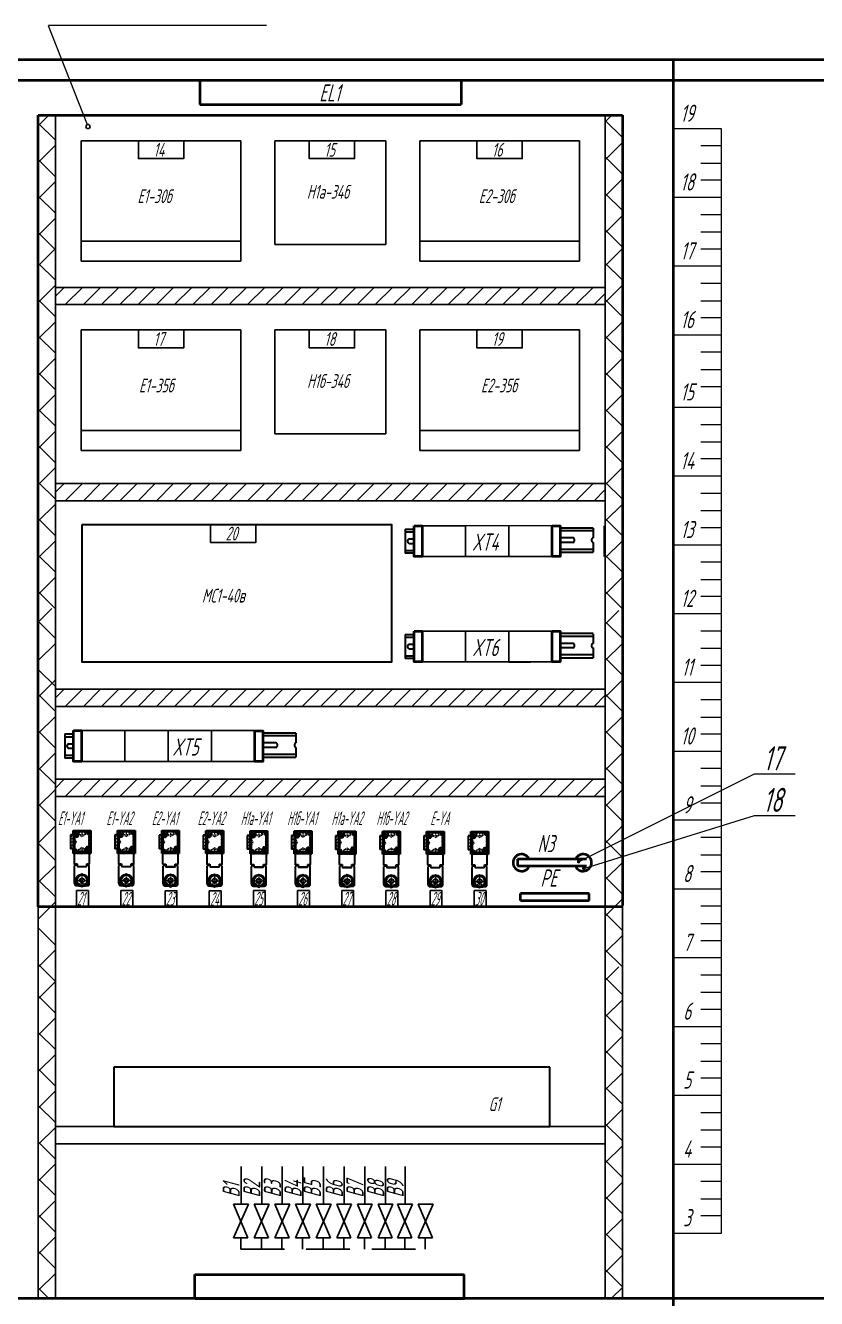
# Model space of a CAD drawing. Header units: millimetres. Extents: x -338 to 6826, y -8218 to 3153.
# Drawn here: x 2306.6 to 2421.6, y -4094.2 to -3909.2 of the extents above; entities that cross this region are included whole.
import ezdxf
from ezdxf.enums import TextEntityAlignment as Align

# ---------------------------------------------------------------- set-up
doc = ezdxf.new("R2010")
doc.units = ezdxf.units.MM
for name, pattern in [('Center', [1.5, 0.45, -0.5, 0.05, -0.5]), ('Dashed', [2, 1, -1]), ('невидимая', [9.525, 6.35, -3.175])]:
    doc.linetypes.add(name, pattern=pattern)
doc.layers.get('Defpoints').update_dxf_attribs({"color": 251})
for name, color, linetype, lineweight in [('AM_0', 7, 'Continuous', 30), ('AM_3', 7, 'Dashed', 5), ('AM_5', 7, 'Continuous', 5), ('AM_7', 7, 'Center', 5), ('RAZMER', 5, 'Continuous', 20), ('text', 41, 'Continuous', 20), ('Текст_КИП', 2, 'Continuous', 25), ('Тонкая', 5, 'Continuous', 20)]:
    doc.layers.add(name, color=color, linetype=linetype, lineweight=lineweight)
doc.layers.add('доп', color=7, linetype='Continuous')
doc.styles.add('Simplex', font='simplex.shx', dxfattribs={"width": 0.7, "oblique": 15})

# ---------------------------------------------------------------- blocks, each defined once
blk = doc.blocks.new('_Dot')
at = {"color": 0, "linetype": 'ByBlock', "lineweight": -2}
blk.add_line((-0.5, 0), (-1, 0), dxfattribs=at)
at = {"color": 0, "linetype": 'ByBlock', "lineweight": 13, "const_width": 0.5}
blk.add_lwpolyline([(-0.25, 0, 1), (0.25, 0, 1)], format="xyb", close=True, dxfattribs=at)
blk = doc.blocks.new('В1')
for p, q in [((6.96, -1.54), (0, 1.54)), ((0, 1.54), (0, -1.54)), ((6.96, 1.4), (0, -1.54)), ((6.96, 1.4), (6.96, -1.54))]:
    blk.add_line(p, q)
blk = doc.blocks.new('3_VT307_5D1_01_0__1703_in_VT307_5D1_01_0__1703')
at = {"layer": 'AM_0', "color": 0}
for p, q in [((82.9, 112.7), (81.3, 114.3)), ((81.3, 89.3), (81.3, 114.3)), ((81.3, 114.3), (114.7, 114.3)), ((81.5, 114.3), (81.5, 114.6)), ((81.5, 114.6), (114.7, 114.6)), ((81.9, 89.9), (81.9, 113.7)), ((114.3, 113.7), (81.9, 113.7)), ((82.9, 96.8), (82.9, 112.7)), ((105, 112.7), (82.9, 112.7)), ((91, 114.3), (91, 113.7)), ((105, 114.2), (91, 114.2)), ((105, 114.3), (105, 113.7)), ((105, 110.3), (105, 113.6)), ((105, 113.6), (112, 113.6)), ((110.5, 111.6), (110.5, 112.8)), ((130.1, 112.8), (110.5, 112.8)), ((112, 113.6), (112, 112.8)), ((112.5, 90.8), (112.5, 112.8)), ((114.3, 113.7), (114.2, 112.8)), ((114.7, 114.3), (114.3, 113.7)), ((114.7, 114.6), (114.7, 114.3)), ((114.7, 112.8), (114.7, 114.3)), ((130.1, 108.8), (130.1, 112.8)), ((130.7, 112.5), (130.1, 112.5)), ((131.4, 112), (130.7, 112.5)), ((130.7, 112.5), (130.7, 112.5)), ((133, 112), (131.4, 112)), ((131.5, 108.8), (131.5, 112)), ((133, 112.5), (133, 112)), ((158.6, 112.5), (133, 112.5)), ((158.6, 109.5), (158.6, 112.5)), ((82.1, 90), (82.1, 96.8)), ((82.1, 96.8), (87.5, 96.8)), ((91, 93.3), (91, 90)), ((110.5, 107.4), (110.5, 109)), ((111.4, 90.9), (111.4, 108.3)), ((131.5, 108.8), (130.1, 108.8)), ((130.1, 90.8), (130.1, 94.8)), ((130.1, 94.8), (131.5, 94.8)), ((133.8, 108.4), (131.5, 108.8)), ((131.5, 94.8), (133.8, 95.2)), ((131.5, 91.5), (131.5, 94.8)), ((133.7, 95.2), (133.7, 108.4)), ((134, 95.5), (134, 108.1)), ((149.6, 109.5), (145.1, 101.8)), ((145.1, 101.8), (149.6, 94)), ((158.5, 109.5), (149.6, 109.5)), ((149.6, 94), (158.5, 94)), ((163, 101.8), (158.5, 109.5)), ((158.5, 94), (163, 101.8)), ((158.6, 91.1), (158.6, 94.1)), ((161.6, 106.6), (161.6, 109.5)), ((161.6, 94.1), (161.6, 97)), ((81.3, 89.3), (82.1, 90)), ((81.3, 89.3), (114.7, 89.3)), ((81.5, 89), (81.5, 89.3)), ((88, 89), (81.5, 89)), ((114.3, 89.9), (81.9, 89.9)), ((91, 90), (82.1, 90)), ((88, 89), (88, 85.1)), ((88, 85.1), (108, 85.1)), ((91, 90.9), (111.4, 90.9)), ((91, 89.9), (91, 89.3)), ((105, 89.4), (91, 89.4)), ((105, 89.9), (105, 89.3)), ((114.7, 89), (108, 89)), ((108, 89), (108, 85.1)), ((111.2, 90.8), (111.4, 90.9)), ((130.1, 90.8), (111.2, 90.8)), ((114.2, 90.8), (114.3, 89.9)), ((114.3, 89.9), (114.7, 89.3)), ((114.7, 89.3), (114.7, 90.8)), ((114.7, 89.3), (114.7, 89)), ((130.7, 91.1), (130.1, 91.1)), ((130.7, 91.1), (131.4, 91.5)), ((130.7, 91.1), (130.7, 91.1)), ((131.4, 91.5), (133, 91.5)), ((133, 91.5), (133, 91.1)), ((158.6, 91.1), (133, 91.1))]:
    blk.add_line(p, q, dxfattribs=at)
for points in [[(110.5, 109), (110.5, 109.1), (110.5, 109.2), (110.6, 109.3), (110.6, 109.4), (110.6, 109.5), (110.6, 109.6), (110.6, 109.8), (110.6, 109.9), (110.6, 110.1), (110.6, 110.2), (110.6, 110.3), (110.6, 110.4), (110.6, 110.5), (110.6, 110.7), (110.6, 110.8), (110.6, 111), (110.6, 111.1), (110.6, 111.2), (110.6, 111.3), (110.5, 111.4), (110.5, 111.5), (110.5, 111.6)], [(161.6, 109.5), (161.6, 109.6), (161.6, 109.9), (161.6, 110.1), (161.5, 110.3), (161.5, 110.4), (161.4, 110.6), (161.3, 110.9), (161.2, 111), (161.2, 111.1), (161.2, 111.1), (161.2, 111.1), (161.2, 111.1), (161.1, 111.2), (161.1, 111.2), (161.1, 111.2), (161.1, 111.3), (161, 111.3), (161, 111.3), (161, 111.3), (161, 111.4), (160.9, 111.4), (160.9, 111.4), (160.9, 111.5), (160.9, 111.5), (160.8, 111.5), (160.8, 111.5), (160.8, 111.6), (160.8, 111.6), (160.8, 111.6), (160.7, 111.6), (160.7, 111.7), (160.7, 111.7), (160.7, 111.7), (160.6, 111.7), (160.6, 111.8), (160.6, 111.8), (160.5, 111.8), (160.5, 111.8), (160.5, 111.9), (160.5, 111.9), (160.4, 111.9), (160.4, 111.9), (160.4, 111.9), (160.3, 112), (160.3, 112), (160.3, 112), (160.2, 112), (160.2, 112), (160.2, 112.1), (160.2, 112.1), (160.1, 112.1), (160.1, 112.1), (160, 112.1), (160, 112.2), (160, 112.2), (160, 112.2), (159.9, 112.2), (159.9, 112.2), (159.8, 112.2), (159.8, 112.3), (159.8, 112.3), (159.8, 112.3), (159.7, 112.3), (159.7, 112.3), (159.6, 112.3), (159.6, 112.3), (159.6, 112.4), (159.5, 112.4), (159.5, 112.4), (159.5, 112.4), (159.4, 112.4), (159.4, 112.4), (159.4, 112.4), (159.3, 112.4), (159.3, 112.4), (159.3, 112.4), (159.3, 112.4), (159.2, 112.4), (159.2, 112.4), (159.1, 112.5), (159.1, 112.5), (159, 112.5), (159, 112.5), (159, 112.5), (159, 112.5), (158.9, 112.5), (158.9, 112.5), (158.8, 112.5), (158.8, 112.5), (158.8, 112.5), (158.7, 112.5), (158.7, 112.5), (158.7, 112.5), (158.6, 112.5)], [(134, 108.1), (134, 108.1), (134, 108.1), (134, 108.2), (134, 108.2), (134, 108.2), (134, 108.2), (134, 108.2), (134, 108.2), (134, 108.3), (134, 108.3), (134, 108.3), (134, 108.3), (134, 108.3), (134, 108.3), (134, 108.3), (134, 108.3), (134, 108.3), (133.9, 108.3), (133.9, 108.3), (133.9, 108.3), (133.9, 108.3), (133.9, 108.3), (133.9, 108.3), (133.9, 108.3), (133.9, 108.3), (133.9, 108.3), (133.9, 108.3), (133.9, 108.3), (133.9, 108.3), (133.9, 108.3), (133.9, 108.3), (133.9, 108.3), (133.9, 108.3), (133.9, 108.3), (133.9, 108.4), (133.9, 108.4), (133.9, 108.4), (133.9, 108.4), (133.9, 108.4), (133.9, 108.4), (133.9, 108.4), (133.9, 108.4), (133.9, 108.4), (133.9, 108.4), (133.9, 108.4), (133.9, 108.4), (133.9, 108.4), (133.9, 108.4), (133.9, 108.4), (133.9, 108.4), (133.9, 108.4), (133.9, 108.4), (133.9, 108.4), (133.9, 108.4), (133.8, 108.4), (133.8, 108.4), (133.8, 108.4), (133.8, 108.4), (133.8, 108.4), (133.8, 108.4), (133.8, 108.4), (133.8, 108.4), (133.8, 108.4), (133.8, 108.4), (133.8, 108.4), (133.8, 108.4), (133.8, 108.4), (133.8, 108.4), (133.8, 108.4), (133.8, 108.4), (133.8, 108.4), (133.8, 108.4), (133.8, 108.4), (133.8, 108.4), (133.8, 108.4), (133.8, 108.4)], [(133.8, 95.2), (133.8, 95.2), (133.8, 95.2), (133.8, 95.2), (133.8, 95.2), (133.8, 95.2), (133.8, 95.2), (133.8, 95.2), (133.8, 95.2), (133.8, 95.2), (133.8, 95.2), (133.8, 95.2), (133.8, 95.2), (133.8, 95.2), (133.8, 95.2), (133.8, 95.2), (133.8, 95.2), (133.8, 95.2), (133.8, 95.2), (133.8, 95.2), (133.8, 95.2), (133.8, 95.2), (133.9, 95.2), (133.9, 95.2), (133.9, 95.2), (133.9, 95.2), (133.9, 95.2), (133.9, 95.2), (133.9, 95.2), (133.9, 95.2), (133.9, 95.2), (133.9, 95.2), (133.9, 95.2), (133.9, 95.2), (133.9, 95.2), (133.9, 95.2), (133.9, 95.2), (133.9, 95.2), (133.9, 95.2), (133.9, 95.2), (133.9, 95.2), (133.9, 95.2), (133.9, 95.2), (133.9, 95.2), (133.9, 95.3), (133.9, 95.3), (133.9, 95.3), (133.9, 95.3), (133.9, 95.3), (133.9, 95.3), (133.9, 95.3), (133.9, 95.3), (133.9, 95.3), (133.9, 95.3), (133.9, 95.3), (133.9, 95.3), (133.9, 95.3), (133.9, 95.3), (133.9, 95.3), (134, 95.3), (134, 95.3), (134, 95.3), (134, 95.3), (134, 95.3), (134, 95.3), (134, 95.3), (134, 95.3), (134, 95.3), (134, 95.3), (134, 95.4), (134, 95.4), (134, 95.4), (134, 95.4), (134, 95.4), (134, 95.5), (134, 95.5), (134, 95.5)], [(158.6, 91.1), (158.7, 91.1), (158.7, 91.1), (158.7, 91.1), (158.8, 91.1), (158.8, 91.1), (158.8, 91.1), (158.9, 91.1), (158.9, 91.1), (159, 91.1), (159, 91.1), (159, 91.1), (159, 91.1), (159.1, 91.1), (159.1, 91.1), (159.2, 91.1), (159.2, 91.2), (159.3, 91.2), (159.3, 91.2), (159.3, 91.2), (159.3, 91.2), (159.4, 91.2), (159.4, 91.2), (159.4, 91.2), (159.5, 91.2), (159.5, 91.2), (159.5, 91.2), (159.6, 91.2), (159.6, 91.3), (159.6, 91.3), (159.7, 91.3), (159.7, 91.3), (159.8, 91.3), (159.8, 91.3), (159.8, 91.3), (159.8, 91.4), (159.9, 91.4), (159.9, 91.4), (160, 91.4), (160, 91.4), (160, 91.4), (160, 91.4), (160.1, 91.5), (160.1, 91.5), (160.2, 91.5), (160.2, 91.5), (160.2, 91.6), (160.2, 91.6), (160.3, 91.6), (160.3, 91.6), (160.3, 91.6), (160.4, 91.7), (160.4, 91.7), (160.4, 91.7), (160.5, 91.7), (160.5, 91.7), (160.5, 91.8), (160.5, 91.8), (160.6, 91.8), (160.6, 91.8), (160.6, 91.9), (160.7, 91.9), (160.7, 91.9), (160.7, 91.9), (160.7, 92), (160.8, 92), (160.8, 92), (160.8, 92), (160.8, 92.1), (160.8, 92.1), (160.9, 92.1), (160.9, 92.1), (160.9, 92.2), (160.9, 92.2), (161, 92.2), (161, 92.3), (161, 92.3), (161, 92.3), (161.1, 92.3), (161.1, 92.4), (161.1, 92.4), (161.1, 92.4), (161.2, 92.5), (161.2, 92.5), (161.2, 92.5), (161.2, 92.5), (161.2, 92.6), (161.3, 92.7), (161.4, 92.9), (161.5, 93.2), (161.5, 93.3), (161.6, 93.4), (161.6, 93.7), (161.6, 94), (161.6, 94.1)]]:
    blk.add_lwpolyline(points, dxfattribs=at)
for centre, radius in [((108.5, 110.3), 0.85), ((87.5, 93.3), 2.55), ((87.5, 93.3), 0.85), ((154, 101.8), 9), ((154, 101.8), 7.75), ((154, 101.8), 3.25)]:
    blk.add_circle(centre, radius, dxfattribs=at)
for centre, radius, start, end in [((108.5, 110.3), 2.55, 40.4666, 319.5334), ((87.5, 93.3), 3.5, 0, 90), ((108.5, 110.3), 3.5, 180, 325.9748)]:
    blk.add_arc(centre, radius, start, end, dxfattribs=at)
at = {"layer": 'AM_3', "color": 0}
for p, q in [((81.5, 114.6), (81.5, 89)), ((81.5, 89.5), (81.5, 114.1)), ((114.5, 114.1), (81.5, 114.1)), ((83.2, 112.4), (112.8, 112.4)), ((83.2, 91.2), (83.2, 112.4)), ((89.5, 111.8), (89.5, 114.6)), ((114.7, 111.8), (89.5, 111.8)), ((112.8, 91.2), (112.8, 112.4)), ((114.5, 89.5), (114.5, 114.1)), ((114.7, 89), (114.7, 114.6)), ((114.7, 90.8), (114.7, 112.8)), ((114.7, 112.8), (114.7, 90.8)), ((130.7, 112.5), (131.4, 112)), ((82.1, 106.1), (81.5, 106.7)), ((81.5, 96.9), (82.1, 97.5)), ((87.7, 106.1), (82.1, 106.1)), ((82.1, 106.1), (82.1, 97.5)), ((82.1, 97.5), (87.7, 97.5)), ((90.2, 101.8), (87.7, 106.1)), ((87.7, 106.1), (87.7, 97.5)), ((87.7, 97.5), (90.2, 101.8)), ((98, 93.8), (93.7, 91.3)), ((102.3, 91.3), (98, 93.8)), ((108.5, 106.1), (106.1, 101.8)), ((106.1, 101.8), (108.5, 97.5)), ((114.2, 106.1), (108.5, 106.1)), ((108.5, 106.1), (108.5, 97.5)), ((108.5, 97.5), (114.2, 97.5)), ((114.7, 106.7), (114.2, 106.1)), ((114.2, 106.1), (114.2, 97.5)), ((114.2, 97.5), (114.7, 96.9)), ((158.6, 94.1), (158.6, 109.5)), ((161.6, 94.1), (161.6, 109.5)), ((114.5, 89.5), (81.5, 89.5)), ((81.5, 89), (90, 89)), ((83.2, 91.2), (112.8, 91.2)), ((90, 89), (90, 85.1)), ((93.7, 85.7), (93.2, 85.1)), ((93.7, 91.3), (93.7, 85.7)), ((93.7, 91.3), (102.3, 91.3)), ((93.7, 85.7), (102.3, 85.7)), ((102.3, 85.7), (102.3, 91.3)), ((102.9, 85.1), (102.3, 85.7)), ((106, 89), (114.7, 89)), ((106, 89), (106, 85.1)), ((131.4, 91.5), (130.7, 91.1))]:
    blk.add_line(p, q, dxfattribs=at)
for points in [[(111.4, 108.3), (111.4, 108.3), (111.4, 108.2), (111.3, 108.2), (111.3, 108.2), (111.3, 108.1), (111.2, 108.1), (111.2, 108), (111.1, 108), (111.1, 107.9), (111, 107.8), (111, 107.8), (111, 107.8), (110.9, 107.7), (110.9, 107.7), (110.8, 107.6), (110.7, 107.6), (110.7, 107.5), (110.7, 107.5), (110.6, 107.5), (110.6, 107.4), (110.5, 107.4), (110.5, 107.4)], [(158.6, 109.5), (158.7, 109.5), (158.7, 109.5), (158.8, 109.4), (158.8, 109.4), (158.9, 109.4), (158.9, 109.3), (159, 109.3), (159.1, 109.2), (159.1, 109.2), (159.2, 109.1), (159.2, 109.1), (159.3, 109.1), (159.3, 109), (159.4, 109), (159.5, 108.9), (159.5, 108.8), (159.6, 108.8), (159.6, 108.8), (159.6, 108.7), (159.7, 108.7), (159.8, 108.6), (159.8, 108.6), (159.8, 108.5), (159.9, 108.5), (159.9, 108.4), (160, 108.4), (160, 108.4), (160, 108.3), (160.1, 108.2), (160.1, 108.2), (160.2, 108.1), (160.2, 108), (160.3, 108), (160.3, 108), (160.3, 107.9), (160.4, 107.8), (160.4, 107.8), (160.5, 107.7), (160.5, 107.6), (160.5, 107.6), (160.5, 107.5), (160.6, 107.5), (160.6, 107.4), (160.7, 107.2), (160.9, 106.8), (161.1, 106.3), (161.2, 106.1), (161.2, 105.9), (161.4, 105.5), (161.5, 105), (161.5, 104.5), (161.6, 104.1), (161.6, 103.6), (161.6, 103.4), (161.6, 103.3), (161.6, 103.2), (161.6, 103.2), (161.6, 103.1), (161.6, 103.1), (161.6, 103), (161.6, 102.9), (161.6, 102.9), (161.6, 102.8), (161.6, 102.7), (161.6, 102.7), (161.6, 102.6), (161.6, 102.5), (161.6, 102.5), (161.6, 102.4), (161.6, 102.3), (161.6, 102.2), (161.6, 102.2), (161.6, 102.1), (161.6, 102), (161.6, 102), (161.6, 101.9)], [(161.6, 101.7), (161.6, 101.6), (161.6, 101.5), (161.6, 101.5), (161.6, 101.4), (161.6, 101.4), (161.6, 101.3), (161.6, 101.2), (161.6, 101.1), (161.6, 101.1), (161.6, 101), (161.6, 100.9), (161.6, 100.9), (161.6, 100.8), (161.6, 100.7), (161.6, 100.7), (161.6, 100.6), (161.6, 100.5), (161.6, 100.5), (161.6, 100.4), (161.6, 100.3), (161.6, 100.3), (161.6, 100.2), (161.6, 100), (161.6, 99.5), (161.5, 99.1), (161.5, 98.6), (161.4, 98.1), (161.2, 97.7), (161.2, 97.5), (161.1, 97.3), (160.9, 96.8), (160.7, 96.4), (160.6, 96.2), (160.6, 96.1), (160.5, 96), (160.5, 96), (160.5, 96), (160.5, 95.9), (160.4, 95.8), (160.4, 95.8), (160.3, 95.7), (160.3, 95.6), (160.3, 95.6), (160.2, 95.6), (160.2, 95.5), (160.1, 95.4), (160.1, 95.4), (160, 95.3), (160, 95.2), (160, 95.2), (159.9, 95.2), (159.9, 95.1), (159.8, 95.1), (159.8, 95), (159.8, 95), (159.7, 94.9), (159.6, 94.9), (159.6, 94.8), (159.6, 94.8), (159.5, 94.7), (159.5, 94.7), (159.4, 94.6), (159.3, 94.6), (159.3, 94.5), (159.2, 94.5), (159.2, 94.5), (159.1, 94.4), (159.1, 94.4), (159, 94.3), (158.9, 94.3), (158.9, 94.2), (158.8, 94.2), (158.8, 94.2), (158.7, 94.1), (158.7, 94.1), (158.6, 94.1)]]:
    blk.add_lwpolyline(points, dxfattribs=at)
for centre, radius in [((85.5, 111.1), 1.62), ((110.5, 92.5), 1.62), ((154, 101.8), 7.5)]:
    blk.add_circle(centre, radius, dxfattribs=at)
for centre, radius, start, end in [((108.5, 110.3), 3.5, 180, 303.6615), ((133.7, 108.1), 0.3, 0, 80), ((133.7, 95.5), 0.3, 280, 0)]:
    blk.add_arc(centre, radius, start, end, dxfattribs=at)
at = {"layer": 'AM_5', "color": 0}
for p, q in [((81.5, 106.7), (87.7, 106.7)), ((81.5, 96.9), (87.7, 96.9)), ((114.7, 106.7), (108.5, 106.7)), ((114.7, 96.9), (108.5, 96.9)), ((93.2, 85.1), (93.2, 91.3)), ((102.9, 85.1), (102.9, 91.3))]:
    blk.add_line(p, q, dxfattribs=at)
for centre, radius in [((85.5, 111.1), 2), ((110.5, 92.5), 2), ((154, 101.8), 6.89)]:
    blk.add_arc(centre, radius, 75, 15, dxfattribs=at)
at = {"layer": 'AM_7', "color": 0}
for p, q in [((83.4, 111.1), (87.6, 111.1)), ((85.5, 109), (85.5, 113.2)), ((108.5, 107.6), (108.5, 113)), ((154, 92.3), (154, 111.2)), ((81.1, 101.8), (90.6, 101.8)), ((84.9, 93.3), (90.2, 93.3)), ((87.5, 90.6), (87.5, 96)), ((98, 84.7), (98, 94.2)), ((105.6, 101.8), (115.2, 101.8)), ((105.9, 110.3), (111.2, 110.3)), ((110.5, 90.4), (110.5, 94.6)), ((144.6, 101.8), (163.5, 101.8)), ((108.4, 92.5), (112.6, 92.5))]:
    blk.add_line(p, q, dxfattribs=at)

msp = doc.modelspace()

# ---------------------------------------------------------------- hatches: boundary and pattern name
at = {"layer": 'RAZMER'}
h = msp.add_hatch(dxfattribs=at)
h.set_pattern_fill('ANSI31', color=241, scale=15, style=0)
h.set_pattern_definition([(45, (-8945.8299, 558.7338), (-1.32582521, 1.32582521), [])])
h.paths.add_polyline_path([(2310.99, -3947.24), (2310.99, -3949.74), (2390.93, -3949.74), (2390.93, -3947.24)])
h = msp.add_hatch(dxfattribs=at)
h.set_pattern_fill('ANSI31', color=241, scale=15, style=0)
h.set_pattern_definition([(45, (-8945.8299, 530.2173), (-1.32582521, 1.32582521), [])])
h.paths.add_polyline_path([(2310.99, -3975.76), (2310.99, -3978.26), (2390.93, -3978.26), (2390.93, -3975.76)])
at = {"layer": 'RAZMER', "ltscale": 0.9}
h = msp.add_hatch(dxfattribs=at)
h.set_pattern_fill('ANSI37', color=241, scale=30, style=0)
h.set_pattern_definition([(45, (195.562, -2033.7546), (-2.6516504, 2.6516504), []), (135, (195.562, -2033.7546), (-2.6516504, -2.6516504), [])])
h.paths.add_polyline_path([(2393.43, -3994.22), (2390.93, -3994.22), (2390.93, -4046.6), (2393.43, -4046.6)])
at = {"layer": 'RAZMER'}
h = msp.add_hatch(dxfattribs=at)
h.set_pattern_fill('ANSI31', color=241, scale=15, style=0)
h.set_pattern_definition([(45, (-8945.8299, 500.3449), (-1.32582521, 1.32582521), [])])
h.paths.add_polyline_path([(2310.99, -4005.63), (2310.99, -4008.13), (2390.93, -4008.13), (2390.93, -4005.63)])
h = msp.add_hatch(dxfattribs=at)
h.set_pattern_fill('ANSI31', color=241, scale=15, style=0)
h.set_pattern_definition([(45, (-8945.8299, 487.2429), (-1.32582521, 1.32582521), [])])
h.paths.add_polyline_path([(2310.99, -4018.73), (2310.99, -4021.23), (2390.93, -4021.23), (2390.93, -4018.73)])

# ---------------------------------------------------------------- linework, layer by layer
at = {"lineweight": 40, "ltscale": 0.5}
for p, q in [((2460.83, -3914.18), (2240.83, -3914.18)), ((2400.83, -4114.68), (2400.83, -3914.18)), ((2460.83, -3917.18), (2240.83, -3917.18)), ((2331.98, -3917.18), (2331.98, -3920.68)), ((2369.98, -3917.18), (2369.98, -3920.68)), ((2331.98, -3920.68), (2369.98, -3920.68)), ((2331.26, -4094.18), (2331.26, -4090.69)), ((2331.26, -4090.69), (2370.4, -4090.69)), ((2370.4, -4094.18), (2370.4, -4090.69)), ((2460.83, -4094.18), (2240.83, -4094.18)), ((2331.32, -4094.18), (2370.46, -4094.18))]:
    msp.add_line(p, q, dxfattribs=at)
at = {"ltscale": 0.1}
msp.add_line((2331.98, -3917.18), (2369.98, -3917.18), dxfattribs=at)
for p, q in [((2308.49, -3922.24), (2308.49, -4094.03)), ((2310.99, -3922.24), (2310.99, -4094.03)), ((2390.93, -3922.24), (2390.93, -4094.03)), ((2393.43, -3922.24), (2393.43, -4094.03)), ((2337.95, -3925.93), (2314.75, -3925.93)), ((2314.75, -3943.43), (2314.75, -3925.93)), ((2337.95, -3940.93), (2337.95, -3925.93)), ((2337.95, -3925.93), (2337.95, -3943.43)), ((2337.95, -3925.93), (2337.95, -3940.53)), ((2342.91, -3925.93), (2342.91, -3941.03)), ((2359.01, -3925.93), (2342.91, -3925.93)), ((2359.01, -3941.03), (2359.01, -3925.93)), ((2387.16, -3925.93), (2363.96, -3925.93)), ((2363.96, -3943.43), (2363.96, -3925.93)), ((2387.16, -3940.93), (2387.16, -3925.93)), ((2387.16, -3925.93), (2387.16, -3943.43)), ((2308.49, -3942.16), (2308.49, -3994.54)), ((2337.95, -3940.53), (2314.75, -3940.53)), ((2342.91, -3941.03), (2359.01, -3941.03)), ((2387.16, -3940.53), (2363.96, -3940.53)), ((2337.95, -3943.43), (2314.75, -3943.43)), ((2387.16, -3943.43), (2363.96, -3943.43)), ((2337.95, -3953.43), (2314.75, -3953.43)), ((2314.75, -3970.93), (2314.75, -3953.43)), ((2337.95, -3968.43), (2337.95, -3953.43)), ((2337.95, -3953.43), (2337.95, -3970.93)), ((2337.95, -3953.43), (2337.95, -3968.03)), ((2342.91, -3953.43), (2342.91, -3968.53)), ((2359.01, -3953.43), (2342.91, -3953.43)), ((2359.01, -3968.53), (2359.01, -3953.43)), ((2387.16, -3953.43), (2363.96, -3953.43)), ((2363.96, -3970.93), (2363.96, -3953.43)), ((2387.16, -3968.43), (2387.16, -3953.43)), ((2387.16, -3953.43), (2387.16, -3970.93)), ((2337.95, -3968.03), (2314.75, -3968.03)), ((2387.16, -3968.03), (2363.96, -3968.03)), ((2342.91, -3968.53), (2359.01, -3968.53)), ((2337.95, -3970.93), (2314.75, -3970.93)), ((2387.16, -3970.93), (2363.96, -3970.93)), ((2390.93, -3983.91), (2390.93, -4036.3)), ((2337.98, -4080.47), (2337.98, -4074.99)), ((2340.98, -4080.47), (2340.98, -4074.99)), ((2343.98, -4080.47), (2343.98, -4074.99)), ((2346.98, -4080.47), (2346.98, -4074.99)), ((2349.98, -4080.47), (2349.98, -4074.99)), ((2352.98, -4080.47), (2352.98, -4074.99)), ((2355.98, -4080.47), (2355.98, -4074.99)), ((2358.98, -4080.47), (2358.98, -4074.99)), ((2361.82, -4080.47), (2361.82, -4074.99)), ((2337.93, -4085.35), (2337.93, -4087.02)), ((2340.93, -4085.35), (2340.93, -4087.02)), ((2343.93, -4085.35), (2343.93, -4087.02)), ((2346.93, -4085.35), (2346.93, -4087.02)), ((2349.93, -4085.35), (2349.93, -4087.02)), ((2352.93, -4085.35), (2352.93, -4087.02)), ((2355.93, -4085.35), (2355.93, -4087.02)), ((2358.93, -4085.35), (2358.93, -4087.02)), ((2361.77, -4085.35), (2361.77, -4087.02)), ((2364.77, -4085.35), (2364.77, -4087.02))]:
    msp.add_line(p, q)
at = {"ltscale": 0.9}
for p, q in [((2308.49, -3922.24), (2310.99, -3922.24)), ((2390.93, -3922.24), (2393.43, -3922.24))]:
    msp.add_line(p, q, dxfattribs=at)
at = {"color": 1, "lineweight": 40, "ltscale": 0.3}
for p, q in [((2308.49, -3922.24), (2393.43, -3922.24)), ((2308.49, -3979.74), (2308.49, -3922.24)), ((2393.43, -3922.24), (2393.43, -3979.59)), ((2308.49, -4037.24), (2308.49, -3979.74)), ((2393.43, -3979.59), (2393.43, -4037.09)), ((2393.43, -4037.24), (2308.49, -4037.24))]:
    msp.add_line(p, q, dxfattribs=at)
at = {"color": 95, "ltscale": 0.5}
for p, q in [((2310.99, -3947.24), (2390.93, -3947.24)), ((2310.99, -3949.74), (2390.93, -3949.74)), ((2310.99, -3949.74), (2390.93, -3949.74)), ((2310.99, -3975.76), (2390.93, -3975.76)), ((2310.99, -3978.26), (2390.93, -3978.26)), ((2310.99, -3978.26), (2390.93, -3978.26)), ((2310.99, -4005.63), (2390.93, -4005.63)), ((2310.99, -4008.13), (2390.93, -4008.13)), ((2310.99, -4008.13), (2390.93, -4008.13)), ((2310.99, -4018.73), (2390.93, -4018.73)), ((2310.99, -4021.23), (2390.93, -4021.23)), ((2310.99, -4021.23), (2390.93, -4021.23))]:
    msp.add_line(p, q, dxfattribs=at)
at = {"lineweight": 30}
for p, q in [((2361.83, -3982.36), (2363.14, -3982.36)), ((2361.83, -3982.36), (2361.83, -3985.86)), ((2361.83, -3982.76), (2363.14, -3982.76)), ((2389.16, -3982.23), (2384.37, -3982.23)), ((2389.16, -3982.63), (2384.37, -3982.63)), ((2389.16, -3982.24), (2389.16, -3983.64)), ((2362.4, -3983.78), (2363.14, -3983.78)), ((2362.4, -3984.44), (2363.14, -3984.44)), ((2386.24, -3983.64), (2384.37, -3983.64)), ((2386.24, -3984.31), (2384.37, -3984.31)), ((2389.16, -3984.31), (2389.16, -3985.74)), ((2361.83, -3985.46), (2363.14, -3985.46)), ((2363.14, -3985.86), (2361.83, -3985.86)), ((2389.16, -3985.33), (2384.37, -3985.33)), ((2384.37, -3985.73), (2389.16, -3985.73)), ((2361.83, -3997.69), (2363.14, -3997.69)), ((2361.83, -3997.69), (2361.83, -4001.19)), ((2389.16, -3997.56), (2384.37, -3997.56)), ((2389.16, -3997.57), (2389.16, -3998.98)), ((2361.83, -3998.09), (2363.14, -3998.09)), ((2362.4, -3999.11), (2363.14, -3999.11)), ((2389.16, -3997.96), (2384.37, -3997.96)), ((2386.24, -3998.98), (2384.37, -3998.98)), ((2386.24, -3999.64), (2384.37, -3999.64)), ((2389.16, -3999.64), (2389.16, -4001.07)), ((2361.83, -4000.79), (2363.14, -4000.79)), ((2363.14, -4001.19), (2361.83, -4001.19)), ((2362.4, -3999.77), (2363.14, -3999.77)), ((2389.16, -4000.66), (2384.37, -4000.66)), ((2384.37, -4001.06), (2389.16, -4001.06)), ((2312.34, -4012.14), (2313.64, -4012.14)), ((2312.34, -4012.14), (2312.34, -4015.64)), ((2312.34, -4012.54), (2313.64, -4012.54)), ((2345.96, -4012.02), (2341.16, -4012.02)), ((2345.96, -4012.42), (2341.16, -4012.42)), ((2345.96, -4012.03), (2345.96, -4013.44)), ((2312.9, -4013.56), (2313.64, -4013.56)), ((2312.9, -4014.22), (2313.64, -4014.22)), ((2343.04, -4013.44), (2341.16, -4013.44)), ((2343.04, -4014.1), (2341.16, -4014.1)), ((2345.96, -4014.1), (2345.96, -4015.53)), ((2312.34, -4015.24), (2313.64, -4015.24)), ((2313.64, -4015.64), (2312.34, -4015.64)), ((2345.96, -4015.12), (2341.16, -4015.12)), ((2341.16, -4015.52), (2345.96, -4015.52)), ((2319.46, -4060.58), (2319.46, -4069.2)), ((2382.86, -4060.58), (2319.46, -4060.58)), ((2382.86, -4069.2), (2382.86, -4060.58)), ((2319.46, -4069.2), (2382.86, -4069.2))]:
    msp.add_line(p, q, dxfattribs=at)
at = {"color": 107}
for p, q in [((2364.3, -3986.35), (2364.3, -3981.87)), ((2364.3, -3981.87), (2370.6, -3981.87)), ((2370.6, -3981.87), (2383.21, -3981.86)), ((2370.6, -3986.35), (2370.6, -3981.87)), ((2376.9, -3986.35), (2376.9, -3981.87)), ((2383.21, -3986.34), (2383.21, -3981.86)), ((2383.21, -3986.34), (2383.21, -3981.86)), ((2390.75, -3986.35), (2390.75, -3981.87)), ((2370.6, -3986.35), (2364.3, -3986.35)), ((2376.9, -3986.35), (2370.6, -3986.35)), ((2380.05, -3986.35), (2376.9, -3986.35)), ((2383.2, -3986.35), (2376.9, -3986.35)), ((2364.3, -4001.68), (2364.3, -3997.2)), ((2364.3, -3997.2), (2370.6, -3997.2)), ((2370.6, -3997.2), (2383.21, -3997.19)), ((2370.6, -4001.68), (2370.6, -3997.2)), ((2376.9, -4001.68), (2376.9, -3997.2)), ((2383.21, -4001.67), (2383.21, -3997.19)), ((2383.21, -4001.67), (2383.21, -3997.19)), ((2370.6, -4001.68), (2364.3, -4001.68)), ((2376.9, -4001.68), (2370.6, -4001.68)), ((2383.2, -4001.68), (2376.9, -4001.68)), ((2380.05, -4001.69), (2376.9, -4001.69)), ((2314.8, -4011.65), (2321.1, -4011.65)), ((2321.1, -4016.13), (2321.1, -4011.65)), ((2321.1, -4011.65), (2327.4, -4011.65)), ((2327.4, -4016.13), (2327.4, -4011.65)), ((2327.4, -4011.65), (2333.7, -4011.65)), ((2333.7, -4016.13), (2333.7, -4011.65)), ((2333.7, -4011.65), (2340, -4011.65)), ((2340, -4016.13), (2340, -4011.65)), ((2321.1, -4016.13), (2314.8, -4016.13)), ((2327.4, -4016.13), (2321.1, -4016.13)), ((2333.7, -4016.13), (2327.4, -4016.13)), ((2340, -4016.13), (2333.7, -4016.13)), ((2310.99, -4069.2), (2390.93, -4069.2)), ((2390.93, -4071.69), (2310.99, -4071.69))]:
    msp.add_line(p, q, dxfattribs=at)
at = {"lineweight": 40, "ltscale": 0.3}
for p, q in [((2388.18, -4030.32), (2378.18, -4030.32)), ((2378.18, -4030.32), (2378.18, -4031.32)), ((2378.18, -4031.32), (2388.18, -4031.32)), ((2388.59, -4035.34), (2378.59, -4035.34)), ((2378.59, -4036.34), (2378.59, -4035.34)), ((2378.59, -4036.34), (2388.59, -4036.34)), ((2388.59, -4036.34), (2388.59, -4035.34))]:
    msp.add_line(p, q, dxfattribs=at)
at = {"linetype": 'невидимая'}
msp.add_line((2337.93, -4087.02), (2364.77, -4087.02), dxfattribs=at)
at = {"ltscale": 0.5}
for points in [[(2323.05, -3925.93), (2329.65, -3925.93), (2329.65, -3928.53), (2323.05, -3928.53)], [(2347.89, -3925.93), (2354.49, -3925.93), (2354.49, -3928.53), (2347.89, -3928.53)], [(2372.26, -3925.93), (2378.86, -3925.93), (2378.86, -3928.53), (2372.26, -3928.53)], [(2323.05, -3953.43), (2329.65, -3953.43), (2329.65, -3956.03), (2323.05, -3956.03)], [(2347.89, -3953.43), (2354.49, -3953.43), (2354.49, -3956.03), (2347.89, -3956.03)], [(2372.26, -3953.43), (2378.86, -3953.43), (2378.86, -3956.03), (2372.26, -3956.03)], [(2372.26, -3953.43), (2378.86, -3953.43), (2378.86, -3956.03), (2372.26, -3956.03)], [(2333.54, -3981.7), (2340.14, -3981.7), (2340.14, -3984.3), (2333.54, -3984.3)], [(2333.54, -3981.7), (2340.14, -3981.7), (2340.14, -3984.3), (2333.54, -3984.3)]]:
    msp.add_lwpolyline(points, close=True, dxfattribs=at)
at = {"lineweight": 30}
msp.add_lwpolyline([(2314.86, -3981.7), (2359.86, -3981.7), (2359.86, -4001.7), (2314.86, -4001.7)], close=True, dxfattribs=at)
at = {"lineweight": 40}
for points in [[(2363.14, -3981.87), (2364.3, -3981.87), (2364.3, -3986.35), (2363.14, -3986.35)], [(2383.21, -3981.87), (2384.37, -3981.87), (2384.37, -3986.35), (2383.21, -3986.35)], [(2363.14, -3997.2), (2364.3, -3997.2), (2364.3, -4001.68), (2363.14, -4001.68)], [(2383.21, -3997.2), (2384.37, -3997.2), (2384.37, -4001.68), (2383.21, -4001.68)], [(2313.64, -4011.65), (2314.8, -4011.65), (2314.8, -4016.13), (2313.64, -4016.13)], [(2340, -4011.66), (2341.16, -4011.66), (2341.16, -4016.14), (2340, -4016.14)]]:
    msp.add_lwpolyline(points, close=True, dxfattribs=at)
at = {"color": 0, "linetype": 'ByBlock', "lineweight": 13, "const_width": 0.25}
msp.add_lwpolyline([(2387.92, -4031.63, 1), (2387.69, -4031.74, 1)], format="xyb", close=True, dxfattribs=at)
at = {"color": 0, "ltscale": 0.5}
for points in [[(2314.07, -4034.9), (2315.79, -4034.9), (2315.79, -4037.24), (2314.07, -4037.24)], [(2320.52, -4034.9), (2322.24, -4034.9), (2322.24, -4037.24), (2320.52, -4037.24)], [(2326.94, -4034.92), (2328.66, -4034.92), (2328.66, -4037.26), (2326.94, -4037.26)], [(2333.36, -4034.94), (2335.08, -4034.94), (2335.08, -4037.28), (2333.36, -4037.28)], [(2339.78, -4034.9), (2341.5, -4034.9), (2341.5, -4037.24), (2339.78, -4037.24)], [(2346.2, -4034.9), (2347.92, -4034.9), (2347.92, -4037.24), (2346.2, -4037.24)], [(2352.62, -4034.9), (2354.34, -4034.9), (2354.34, -4037.24), (2352.62, -4037.24)], [(2359.04, -4034.9), (2360.77, -4034.9), (2360.77, -4037.24), (2359.04, -4037.24)], [(2365.46, -4034.9), (2367.19, -4034.9), (2367.19, -4037.24), (2365.46, -4037.24)]]:
    msp.add_lwpolyline(points, close=True, dxfattribs=at)
at = {"ltscale": 0.1}
msp.add_circle((2315.72, -3923.87), 0.3, dxfattribs=at)
at = {"lineweight": 30}
for centre, start, end in [((2362.51, -3984.11), 109.0874, 250.9126), ((2386.13, -3983.98), 289.0874, 70.9126), ((2389.28, -3983.98), 109.0874, 250.9126), ((2362.51, -3999.44), 109.0874, 250.9126), ((2386.13, -3999.31), 289.0874, 70.9126), ((2389.28, -3999.31), 109.0874, 250.9126), ((2313.02, -4013.89), 109.0874, 250.9126), ((2342.93, -4013.77), 289.0874, 70.9126), ((2346.08, -4013.77), 109.0874, 250.9126)]:
    msp.add_arc(centre, 0.35, start, end, dxfattribs=at)
at = {"lineweight": 40, "ltscale": 0.3}
for centre, start, end in [((2378.76, -4030.84), 24.9442, 337.1588), ((2387.72, -4030.84), 202.8412, 155.0558)]:
    msp.add_arc(centre, 1.23, start, end, dxfattribs=at)
at = {"layer": 'Defpoints', "ltscale": 0.5}
msp.add_lwpolyline([(2371.88, -4034.9), (2373.61, -4034.9), (2373.61, -4037.24), (2371.88, -4037.24)], close=True, dxfattribs=at)
at = {"layer": 'RAZMER', "color": 241, "ltscale": 0.9}
for p, q in [((2308.49, -3923.78), (2310.03, -3922.24)), ((2310.99, -3925.87), (2308.49, -3923.37)), ((2390.93, -3923.21), (2391.86, -3922.25)), ((2393.43, -3925.48), (2390.93, -3922.98)), ((2308.49, -3929.08), (2310.99, -3926.58)), ((2390.93, -3928.69), (2393.43, -3926.19)), ((2310.99, -3931.17), (2308.49, -3928.67)), ((2393.43, -3930.78), (2390.93, -3928.28)), ((2308.49, -3934.38), (2310.99, -3931.88)), ((2390.93, -3933.99), (2393.43, -3931.49)), ((2310.99, -3936.48), (2308.49, -3933.98)), ((2393.43, -3936.09), (2390.93, -3933.59)), ((2390.93, -3939.3), (2393.43, -3936.8)), ((2308.49, -3939.69), (2310.99, -3937.19)), ((2310.99, -3941.78), (2308.49, -3939.28)), ((2393.43, -3941.39), (2390.93, -3938.89)), ((2308.49, -3944.12), (2311.04, -3941.54)), ((2390.93, -3944.12), (2393.44, -3941.6)), ((2310.99, -3946.21), (2308.49, -3943.71)), ((2393.43, -3946.21), (2390.93, -3943.71)), ((2308.49, -3949.42), (2310.99, -3946.92)), ((2390.93, -3949.42), (2393.43, -3946.92)), ((2310.99, -3951.52), (2308.49, -3949.02)), ((2393.43, -3951.52), (2390.93, -3949.02)), ((2308.49, -3954.73), (2310.99, -3952.23)), ((2390.93, -3954.73), (2393.43, -3952.23)), ((2310.99, -3956.82), (2308.49, -3954.32)), ((2393.43, -3956.82), (2390.93, -3954.32)), ((2308.49, -3960.03), (2310.99, -3957.53)), ((2390.93, -3960.03), (2393.43, -3957.53)), ((2310.99, -3962.12), (2308.49, -3959.62)), ((2393.43, -3962.12), (2390.93, -3959.62)), ((2308.49, -3965.33), (2310.99, -3962.83)), ((2390.93, -3965.33), (2393.43, -3962.83)), ((2310.99, -3967.43), (2308.49, -3964.93)), ((2393.43, -3967.43), (2390.93, -3964.93)), ((2308.49, -3970.64), (2310.99, -3968.14)), ((2390.93, -3970.64), (2393.43, -3968.14)), ((2310.99, -3972.73), (2308.49, -3970.23)), ((2393.43, -3972.73), (2390.93, -3970.23)), ((2308.49, -3975.94), (2310.99, -3973.44)), ((2390.93, -3975.94), (2393.43, -3973.44)), ((2310.99, -3978.03), (2308.49, -3975.53)), ((2393.43, -3978.03), (2390.93, -3975.53)), ((2308.49, -3981.24), (2310.99, -3978.74)), ((2390.93, -3981.24), (2393.43, -3978.74)), ((2310.99, -3983.34), (2308.49, -3980.84)), ((2393.43, -3983.34), (2390.93, -3980.84)), ((2308.49, -3986.55), (2310.99, -3984.05)), ((2390.93, -3986.55), (2393.43, -3984.05)), ((2310.99, -3988.64), (2308.49, -3986.14)), ((2393.43, -3988.64), (2390.93, -3986.14)), ((2308.49, -3991.85), (2310.99, -3989.35)), ((2390.93, -3991.85), (2393.43, -3989.35)), ((2310.99, -3993.94), (2308.49, -3991.44)), ((2393.43, -3993.94), (2390.93, -3991.44)), ((2308.49, -3995.87), (2310.45, -3993.91)), ((2310.99, -3998.27), (2308.49, -3995.77)), ((2308.49, -4001.48), (2310.99, -3998.98)), ((2310.99, -4005.26), (2308.49, -4002.76)), ((2308.49, -4006.79), (2310.99, -4004.29)), ((2310.99, -4008.88), (2308.49, -4006.38)), ((2308.49, -4012.09), (2310.99, -4009.59)), ((2310.99, -4014.18), (2308.49, -4011.68)), ((2308.49, -4017.39), (2310.99, -4014.89)), ((2310.99, -4019.49), (2308.49, -4016.99)), ((2308.49, -4022.7), (2310.99, -4020.2)), ((2310.99, -4024.79), (2308.49, -4022.29)), ((2308.49, -4028), (2310.99, -4025.5)), ((2310.99, -4030.52), (2308.49, -4028.02)), ((2308.49, -4033.73), (2310.99, -4031.23)), ((2310.99, -4035.82), (2308.49, -4033.32)), ((2308.49, -4039.03), (2310.99, -4036.53)), ((2310.99, -4042.81), (2308.49, -4040.31)), ((2308.49, -4046.02), (2310.99, -4043.52)), ((2310.99, -4048.11), (2308.49, -4045.61)), ((2390.93, -4047.96), (2392.89, -4046)), ((2393.43, -4050.05), (2390.93, -4047.55)), ((2308.49, -4050.61), (2310.99, -4048.13)), ((2310.99, -4052.7), (2308.49, -4050.2)), ((2390.93, -4053.26), (2393.43, -4050.76)), ((2393.43, -4055.36), (2390.93, -4052.86)), ((2308.49, -4055.91), (2310.99, -4053.41)), ((2310.99, -4058), (2308.49, -4055.5)), ((2390.93, -4058.57), (2393.43, -4056.07)), ((2308.49, -4061.21), (2310.99, -4058.71)), ((2393.43, -4060.66), (2390.93, -4058.16)), ((2310.99, -4063.31), (2308.49, -4060.81)), ((2390.93, -4063.87), (2393.43, -4061.37)), ((2308.49, -4066.52), (2310.99, -4064.02)), ((2393.43, -4065.96), (2390.93, -4063.46)), ((2310.99, -4068.61), (2308.49, -4066.11)), ((2390.93, -4069.17), (2393.43, -4066.67)), ((2308.49, -4071.82), (2310.99, -4069.32)), ((2393.43, -4071.27), (2390.93, -4068.77)), ((2310.99, -4073.91), (2308.49, -4071.41)), ((2390.93, -4074.48), (2393.43, -4071.98)), ((2308.49, -4077.12), (2310.99, -4074.62)), ((2393.43, -4076.57), (2390.93, -4074.07)), ((2310.99, -4079.22), (2308.49, -4076.72)), ((2390.93, -4079.78), (2393.43, -4077.28)), ((2308.49, -4082.43), (2310.99, -4079.93)), ((2393.43, -4081.87), (2390.93, -4079.37)), ((2310.99, -4084.52), (2308.49, -4082.02)), ((2390.93, -4085.08), (2393.43, -4082.58)), ((2393.43, -4087.18), (2390.93, -4084.68)), ((2308.49, -4087.73), (2310.99, -4085.23)), ((2310.99, -4089.82), (2308.49, -4087.32)), ((2390.93, -4090.39), (2393.43, -4087.89)), ((2393.43, -4092.48), (2390.93, -4089.98)), ((2308.49, -4093.03), (2310.99, -4090.53)), ((2309.9, -4094.03), (2308.49, -4092.63)), ((2391.95, -4094.03), (2393.43, -4092.56))]:
    msp.add_line(p, q, dxfattribs=at)
at = {"layer": 'Тонкая'}
for p, q in [((2309.95, -3909.18), (2315.61, -3923.59)), ((2341.67, -3909.18), (2309.98, -3909.18)), ((2407.83, -3924.18), (2400.83, -3924.18)), ((2407.83, -4084.68), (2407.83, -3924.18)), ((2407.83, -3926.68), (2404.83, -3926.68)), ((2404.83, -3929.18), (2407.83, -3929.18)), ((2407.83, -3931.68), (2404.83, -3931.68)), ((2407.83, -3934.18), (2400.83, -3934.18)), ((2407.83, -3936.68), (2404.83, -3936.68)), ((2404.83, -3939.18), (2407.83, -3939.18)), ((2407.83, -3941.68), (2404.83, -3941.68)), ((2407.83, -3944.18), (2400.83, -3944.18)), ((2407.83, -3946.68), (2404.83, -3946.68)), ((2404.83, -3949.18), (2407.83, -3949.18)), ((2407.83, -3951.68), (2404.83, -3951.68)), ((2407.83, -3954.18), (2400.83, -3954.18)), ((2407.83, -3956.68), (2404.83, -3956.68)), ((2404.83, -3959.18), (2407.83, -3959.18)), ((2407.83, -3961.68), (2404.83, -3961.68)), ((2407.83, -3964.68), (2400.83, -3964.68)), ((2404.83, -3967.18), (2407.83, -3967.18)), ((2404.83, -3969.68), (2407.83, -3969.68)), ((2407.83, -3972.18), (2404.83, -3972.18)), ((2407.83, -3974.68), (2400.83, -3974.68)), ((2407.83, -3977.18), (2404.83, -3977.18)), ((2404.83, -3979.68), (2407.83, -3979.68)), ((2407.83, -3982.18), (2404.83, -3982.18)), ((2407.83, -3984.68), (2400.83, -3984.68)), ((2407.83, -3987.18), (2404.83, -3987.18)), ((2404.83, -3989.68), (2407.83, -3989.68)), ((2407.83, -3992.18), (2404.83, -3992.18)), ((2407.83, -3994.68), (2400.83, -3994.68)), ((2407.83, -3997.18), (2404.83, -3997.18)), ((2404.83, -3999.68), (2407.83, -3999.68)), ((2407.83, -4002.18), (2404.83, -4002.18)), ((2407.83, -4004.68), (2400.83, -4004.68)), ((2407.83, -4007.18), (2404.83, -4007.18)), ((2404.83, -4009.68), (2407.83, -4009.68)), ((2407.83, -4012.18), (2404.83, -4012.18)), ((2407.83, -4014.68), (2400.83, -4014.68)), ((2407.83, -4017.18), (2404.83, -4017.18)), ((2404.83, -4019.68), (2407.83, -4019.68)), ((2407.83, -4022.18), (2404.83, -4022.18)), ((2387.8, -4031.69), (2412.62, -4023.97)), ((2407.83, -4024.68), (2400.83, -4024.68)), ((2412.62, -4023.97), (2418.52, -4023.97)), ((2407.83, -4027.18), (2404.83, -4027.18)), ((2404.83, -4029.68), (2407.83, -4029.68)), ((2407.83, -4032.18), (2404.83, -4032.18)), ((2407.83, -4034.68), (2400.83, -4034.68)), ((2407.83, -4037.18), (2404.83, -4037.18)), ((2404.83, -4039.68), (2407.83, -4039.68)), ((2407.83, -4042.18), (2404.83, -4042.18)), ((2407.83, -4044.68), (2400.83, -4044.68)), ((2407.83, -4047.18), (2404.83, -4047.18)), ((2404.83, -4049.68), (2407.83, -4049.68)), ((2407.83, -4052.18), (2404.83, -4052.18)), ((2407.83, -4054.68), (2400.83, -4054.68)), ((2407.83, -4057.18), (2404.83, -4057.18)), ((2404.83, -4059.68), (2407.83, -4059.68)), ((2407.83, -4062.18), (2404.83, -4062.18)), ((2407.83, -4064.68), (2400.83, -4064.68)), ((2407.83, -4064.68), (2400.83, -4064.68)), ((2407.83, -4067.18), (2404.83, -4067.18)), ((2407.83, -4067.18), (2404.83, -4067.18)), ((2404.83, -4069.68), (2407.83, -4069.68)), ((2404.83, -4069.68), (2407.83, -4069.68)), ((2407.83, -4072.18), (2404.83, -4072.18)), ((2407.83, -4072.18), (2404.83, -4072.18)), ((2407.83, -4074.68), (2400.83, -4074.68)), ((2407.83, -4077.18), (2404.83, -4077.18)), ((2404.83, -4079.68), (2407.83, -4079.68)), ((2407.83, -4082.18), (2404.83, -4082.18)), ((2400.83, -4084.68), (2407.83, -4084.68))]:
    msp.add_line(p, q, dxfattribs=at)
msp.add_lwpolyline([(2387.06, -4030.7), (2412.62, -4017.92), (2418.52, -4017.92)], dxfattribs=at)

# ---------------------------------------------------------------- block references
at = {"xscale": 0.1, "yscale": 0.1, "zscale": 0.1, "rotation": 270}
for p in [(2304.67, -4018.02), (2311.12, -4018.02), (2317.54, -4018.04), (2323.96, -4018.06), (2330.38, -4018.08), (2336.8, -4018.1), (2343.22, -4018.12), (2349.64, -4018.14), (2356.06, -4018.16)]:
    msp.add_blockref('3_VT307_5D1_01_0__1703_in_VT307_5D1_01_0__1703', p, dxfattribs=at)
at = {"lineweight": 40, "xscale": 0.7012615732637641, "yscale": 0.7012615732637641, "zscale": 0.7012615732637641, "rotation": 270}
for p in [(2337.98, -4080.47), (2340.98, -4080.47), (2343.98, -4080.47), (2346.98, -4080.47), (2349.98, -4080.47), (2352.98, -4080.47), (2355.98, -4080.47), (2358.98, -4080.47), (2361.82, -4080.47), (2364.82, -4080.47)]:
    msp.add_blockref('В1', p, dxfattribs=at)
at = {"layer": 'Defpoints', "xscale": 0.1, "yscale": 0.1, "zscale": 0.1, "rotation": 270}
msp.add_blockref('3_VT307_5D1_01_0__1703_in_VT307_5D1_01_0__1703', (2362.48, -4018.16), dxfattribs=at)
at = {"layer": 'Тонкая', "xscale": 0.5, "yscale": 0.5, "zscale": 0.5, "rotation": 205.6247687717737}
msp.add_blockref('_Dot', (2387.06, -4030.7), dxfattribs=at)

# ---------------------------------------------------------------- texts
at = {"layer": 'Defpoints', "style": 'Simplex', "oblique": 15, "width": 0.35}
msp.add_text('30', height=2, dxfattribs=at).set_placement((2371.97, -4037.08))
at = {"layer": 'text', "style": 'Simplex', "oblique": 15, "width": 0.6}
for s, height, p in [('EL1', 2.5, (2350.86, -3920.23)), ('19', 2.5, (2402.83, -3923.18)), ('18', 2.5, (2402.83, -3933.18)), ('17', 2.5, (2402.83, -3943.18)), ('16', 2.5, (2402.83, -3953.18)), ('15', 2.5, (2402.83, -3963.68)), ('14', 2.5, (2402.83, -3973.68)), ('13', 2.5, (2402.83, -3983.68)), ('XT4', 2.5, (2373.48, -3985.5)), ('12', 2.5, (2402.83, -3993.68)), ('XT6', 2.5, (2373.48, -4000.83)), ('11', 2.5, (2402.83, -4003.68)), ('10', 2.5, (2402.83, -4013.68)), ('XT5', 2.5, (2329.9, -4015.28)), ('17', 3.5, (2415.26, -4017.42)), ('18', 3.5, (2415.26, -4023.47)), ('9', 2.5, (2402.83, -4023.68)), ('N3', 2.5, (2382.29, -4029.32)), ('РЕ', 2.5, (2382.71, -4034.33)), ('8', 2.5, (2402.83, -4033.68)), ('7', 2.5, (2402.83, -4043.68)), ('6', 2.5, (2402.83, -4053.68)), ('5', 2.5, (2402.83, -4063.68)), ('4', 2.5, (2402.83, -4073.68)), ('3', 2.5, (2402.83, -4083.68))]:
    msp.add_text(s, height=height, dxfattribs=at).set_placement(p, align=Align.CENTER)
for s, p in [('14', (2325.25, -3928.25)), ('15', (2350.09, -3928.25)), ('16', (2374.46, -3928.25)), ('17', (2325.25, -3955.75)), ('18', (2350.09, -3955.75)), ('19', (2374.46, -3955.75)), ('20', (2335.73, -3984.02))]:
    msp.add_text(s, height=2, dxfattribs=at).set_placement(p)
at = {"layer": 'доп', "style": 'Simplex', "oblique": 15, "width": 0.6}
for s, p in [('В1', (2337.79, -4079.5)), ('В2', (2340.79, -4079.5)), ('В3', (2343.79, -4079.5)), ('В4', (2346.79, -4079.5)), ('В5', (2349.58, -4079.5)), ('В6', (2352.79, -4079.5)), ('В7', (2355.79, -4079.5)), ('В8', (2358.79, -4079.5)), ('В9', (2361.63, -4079.5))]:
    msp.add_text(s, height=2.5, rotation=90, dxfattribs=at).set_placement(p)
at = {"layer": 'Текст_КИП', "style": 'Simplex', "oblique": 15, "width": 0.6}
for s, p in [('Е1-30б', (2325.39, -3935)), ('Н1а-34б', (2350.6, -3934.36)), ('Е2-30б', (2375.12, -3935)), ('Е1-35б', (2325.64, -3962.51)), ('Н1б-34б', (2350.6, -3961.86)), ('Е2-35б', (2375.47, -3962.51))]:
    msp.add_text(s, height=2, dxfattribs=at).set_placement(p, align=Align.CENTER)
at = {"layer": 'Текст_КИП', "style": 'Simplex', "oblique": 15}
for s, width, p in [('МС1-40в', 0.6, (2332.29, -3993.04)), ('21', 0.35, (2314.15, -4037.08)), ('22', 0.35, (2320.61, -4037.08)), ('23', 0.35, (2327.03, -4037.1)), ('24', 0.35, (2333.45, -4037.12)), ('25', 0.35, (2339.87, -4037.08)), ('26', 0.35, (2346.29, -4037.08)), ('27', 0.35, (2352.71, -4037.08)), ('28', 0.35, (2359.13, -4037.08)), ('29', 0.35, (2365.55, -4037.08)), ('G1', 0.6, (2373.97, -4066.94))]:
    msp.add_text(s, height=2, dxfattribs=dict(at, width=width)).set_placement(p)
at = {"layer": 'Текст_КИП', "linetype": 'ByBlock', "lineweight": -3, "style": 'Simplex', "oblique": 15, "width": 0.4}
for s, p in [('Е1-YA1', (2311.35, -4025.39)), ('Е1-YA2', (2318.41, -4025.39)), ('Е2-YA1', (2325, -4025.39)), ('Е2-YA2', (2331.66, -4025.39)), ('Н1а-YA1', (2337.92, -4025.39)), ('Н1б-YA1', (2344.69, -4025.39)), ('Н1а-YA2', (2351.12, -4025.39)), ('Н1б-YA2', (2357.65, -4025.39)), ('Е-YA', (2365.5, -4025.39))]:
    msp.add_text(s, height=2, dxfattribs=at).set_placement(p)

doc.saveas('drawing.dxf')
